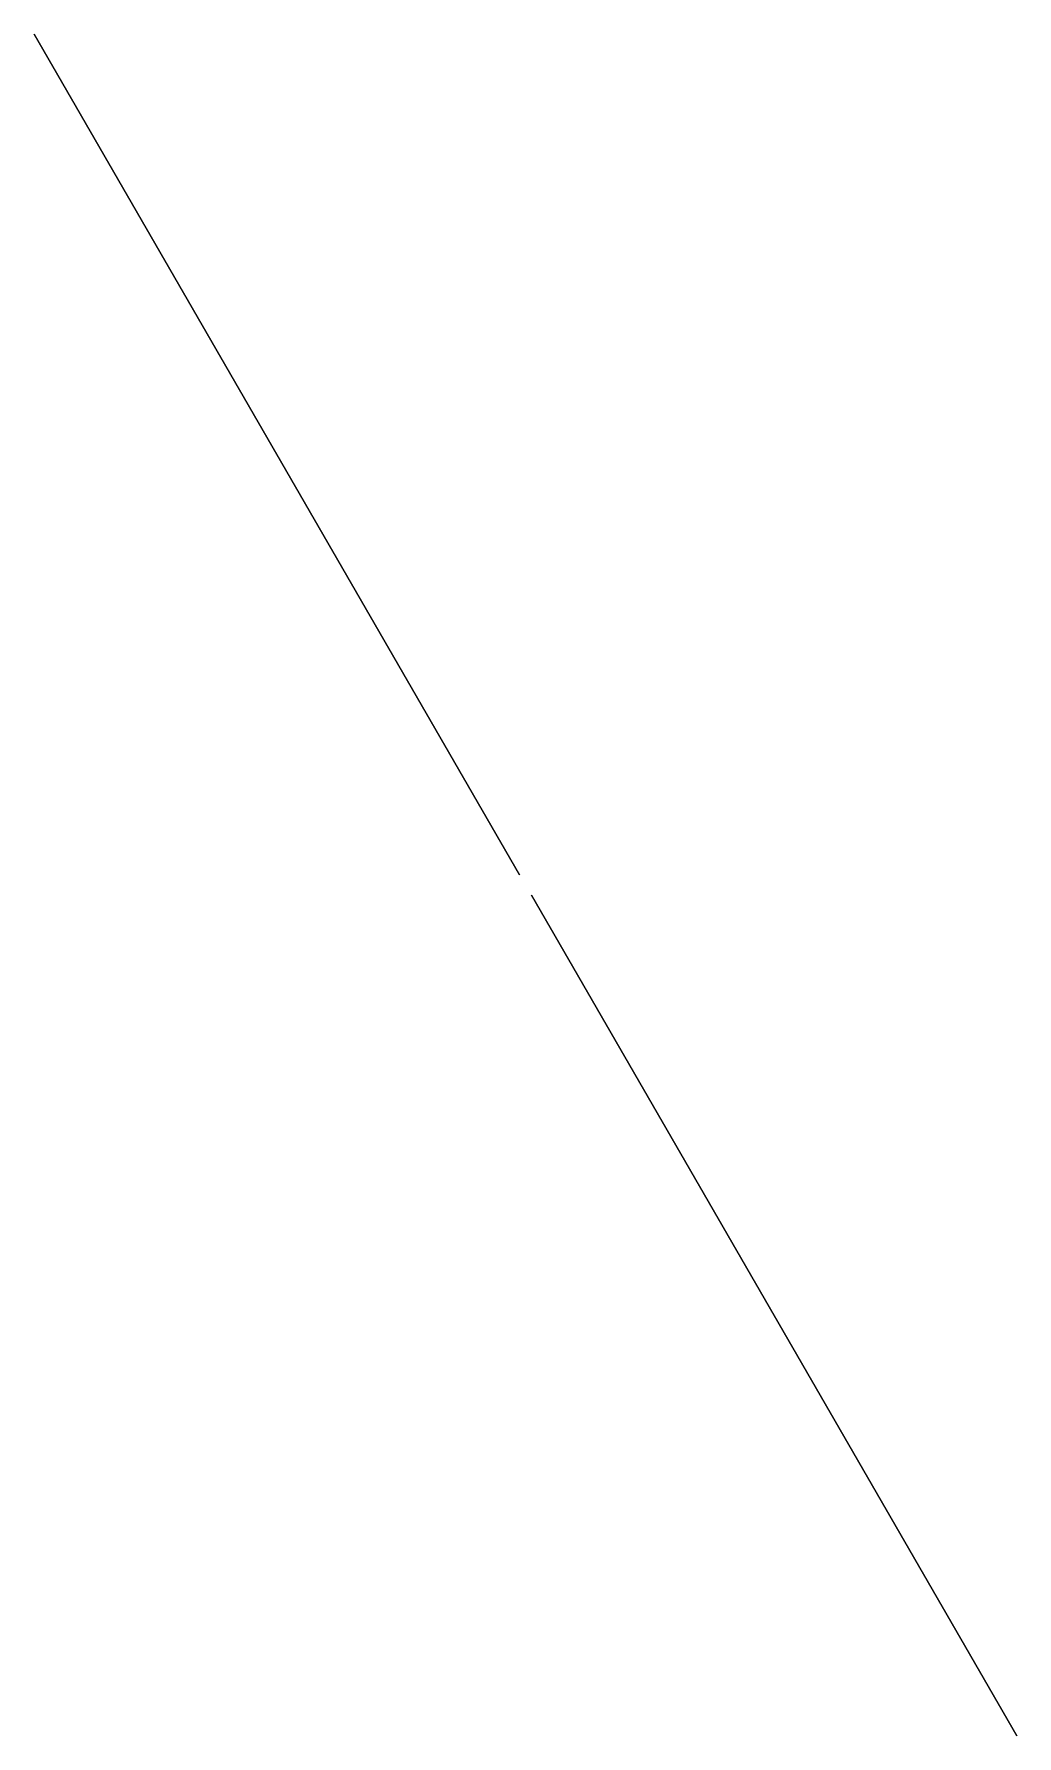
# Model space of a CAD drawing. Extents: x -10.7 to 3.9, y -6 to 6.
# Drawn here: x -1.48 to -1.065, y 0.74 to 1.459 of the extents above; entities that cross this region are included whole.
import ezdxf

# ---------------------------------------------------------------- set-up
doc = ezdxf.new("R2010")
doc.units = 0
doc.header["$MEASUREMENT"] = 0
doc.layers.get('0').update_dxf_attribs({"linetype": 'CONTINUOUS'})

# ---------------------------------------------------------------- blocks, each defined once
blk = doc.blocks.new('SOYUZ_TM_2')
at = {"color": 251}
for points in [[(-2.76584, 1.27452), (-2.62584, 1.27452), (-2.62584, 1.68452), (-2.76584, 1.68452)], [(-2.61584, 1.27452), (-2.47584, 1.27452), (-2.47584, 1.68452), (-2.61584, 1.68452)], [(-2.46584, 1.27452), (-2.32584, 1.27452), (-2.32584, 1.68452), (-2.46584, 1.68452)], [(-2.31584, 1.27452), (-2.17584, 1.27452), (-2.17584, 1.68452), (-2.31584, 1.68452)], [(-2.76584, 0.85452), (-2.62584, 0.85452), (-2.62584, 1.26452), (-2.76584, 1.26452)], [(-2.61584, 0.85452), (-2.47584, 0.85452), (-2.47584, 1.26452), (-2.61584, 1.26452)], [(-2.46584, 0.85452), (-2.32584, 0.85452), (-2.32584, 1.26452), (-2.46584, 1.26452)], [(-2.31584, 0.85452), (-2.17584, 0.85452), (-2.17584, 1.26452), (-2.31584, 1.26452)]]:
    blk.add_3dface(points, dxfattribs=at)

msp = doc.modelspace()

# ---------------------------------------------------------------- block references
at = {"extrusion": (-0.866025, -0.5, 0), "rotation": 89.99999999999999}
msp.add_blockref('SOYUZ_TM_2', (-0.31855, -0.1805, 0.55216), dxfattribs=at)

doc.saveas('drawing.dxf')
